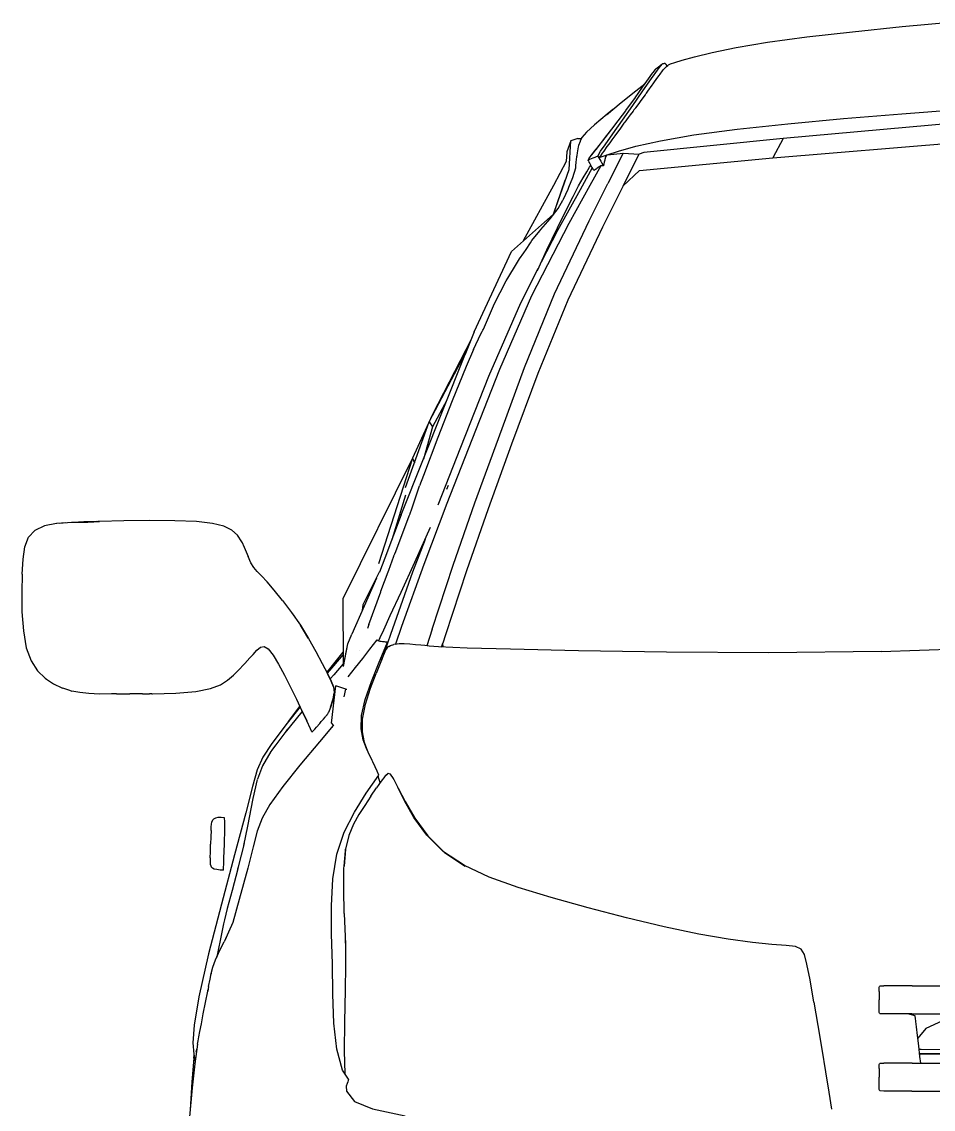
# Model space of a CAD drawing. Header units: millimetres. Extents: x -974 to 1019, y -38 to 1439.
# Drawn here: x -974 to -299, y 618 to 1423 of the extents above; entities that cross this region are included whole.
import ezdxf

# ---------------------------------------------------------------- set-up
doc = ezdxf.new("R2010")
doc.units = ezdxf.units.MM
doc.header["$MEASUREMENT"] = 0
for name, color, linetype, true_color in [('CITROEN C4  01', 7, 'Continuous', 0x9a0018), ('CITROEN C4  02', 7, 'Continuous', 0xadadad), ('CITROEN C4  05', 7, 'Continuous', 0x0f0f12), ('CITROEN C4  06', 7, 'Continuous', 0x610000), ('CITROEN C4  08', 7, 'Continuous', 0xe1e1e1)]:
    doc.layers.add(name, color=color, linetype=linetype, true_color=true_color)

msp = doc.modelspace()

# ---------------------------------------------------------------- linework, layer by layer
at = {"layer": 'CITROEN C4  01', "linetype": 'Continuous'}
for p, q in [((-359.1, 1415.75), (-322.29, 1419.54)), ((-322.29, 1419.54), (-283.97, 1423.11)), ((-422.12, 1407.89), (-392.88, 1411.83)), ((-392.88, 1411.83), (-359.1, 1415.75)), ((-463.11, 1400.39), (-445.31, 1404.01)), ((-445.31, 1404.01), (-422.12, 1407.89)), ((-493.83, 1392.01), (-490.76, 1393.06)), ((-490.76, 1393.06), (-485.17, 1394.72)), ((-485.17, 1394.72), (-476.17, 1397.23)), ((-476.17, 1397.23), (-463.11, 1400.39)), ((-507.55, 1385.01), (-510.52, 1380.79)), ((-509.15, 1379.42), (-504.78, 1385.66)), ((-507.55, 1385.01), (-507.08, 1385.59)), ((-507.55, 1385.01), (-507.55, 1385.01)), ((-505.2, 1387.81), (-507.08, 1385.59)), ((-505.2, 1387.81), (-504.49, 1388.38)), ((-504.78, 1385.66), (-501.62, 1389.9)), ((-504.49, 1388.38), (-503.64, 1389.06)), ((-504.15, 1385.59), (-504.15, 1385.59)), ((-503.64, 1389.06), (-502.71, 1389.8)), ((-502.71, 1389.8), (-501.79, 1390.54)), ((-501.79, 1390.54), (-500.93, 1391.22)), ((-501.62, 1389.9), (-499.59, 1392.09)), ((-500.93, 1391.22), (-500.23, 1391.78)), ((-500.23, 1391.78), (-499.59, 1392.09)), ((-499.59, 1392.09), (-498.61, 1392.2)), ((-499.59, 1392.09), (-499.59, 1392.09)), ((-498.61, 1392.2), (-498.61, 1392.2)), ((-497.94, 1392.13), (-498.61, 1392.2)), ((-497.17, 1391.56), (-497.94, 1392.13)), ((-497.94, 1392.13), (-497.94, 1392.13)), ((-496.33, 1390.49), (-497.17, 1391.56)), ((-497.01, 1389.94), (-496.83, 1390.09)), ((-496.83, 1390.09), (-495.98, 1390.77)), ((-495.98, 1390.77), (-495.27, 1391.33)), ((-495.27, 1391.33), (-493.83, 1392.01)), ((-519.53, 1371.97), (-512.99, 1377.19)), ((-514.82, 1371.21), (-509.15, 1379.42)), ((-510.52, 1380.79), (-514.75, 1374.63)), ((-530.37, 1363.23), (-519.53, 1371.97)), ((-521.87, 1361.08), (-514.82, 1371.21)), ((-514.75, 1374.63), (-520.24, 1366.85)), ((-512.52, 1369.09), (-512.48, 1369.14)), ((-541.25, 1354.27), (-530.37, 1363.23)), ((-529.38, 1350.32), (-521.87, 1361.08)), ((-520.01, 1367.15), (-527.27, 1357.29)), ((-540.76, 1354.75), (-550.1, 1346.9)), ((-541.25, 1354.28), (-541.25, 1354.27)), ((-536.49, 1358.19), (-540.76, 1354.75)), ((-527.28, 1357.28), (-535.37, 1346.53)), ((-527.27, 1357.29), (-527.27, 1357.29)), ((-365.75, 1351.41), (-322.59, 1354.98)), ((-322.59, 1354.98), (-279.44, 1358.23)), ((-550.1, 1346.9), (-556.06, 1341.34)), ((-535.95, 1345.76), (-542.89, 1336.67)), ((-535.12, 1346.85), (-542.57, 1337.08)), ((-536.46, 1340.23), (-529.38, 1350.32)), ((-444.64, 1343.54), (-407.05, 1347.58)), ((-407.05, 1347.58), (-365.75, 1351.41)), ((-559.48, 1337.48), (-559.98, 1336.69)), ((-556.06, 1341.34), (-559.48, 1337.48)), ((-542.89, 1336.67), (-548.92, 1328.85)), ((-542.57, 1337.08), (-548.61, 1329.21)), ((-542.46, 1337.23), (-542.57, 1337.08)), ((-542.18, 1332.09), (-536.46, 1340.23)), ((-501.32, 1335.06), (-476.68, 1339.35)), ((-476.68, 1339.35), (-444.64, 1343.54)), ((-552.56, 1324.15), (-548.92, 1328.85)), ((-548.61, 1329.21), (-552.26, 1324.48)), ((-545.64, 1327.2), (-542.18, 1332.09)), ((-532.4, 1327.37), (-519.55, 1330.96)), ((-519.55, 1330.96), (-501.32, 1335.06)), ((-554.74, 1320.48), (-554.33, 1321.66)), ((-554.44, 1320.78), (-554.74, 1320.48)), ((-554.74, 1320.48), (-554.68, 1320.03)), ((-553.74, 1321.09), (-554.44, 1320.78)), ((-554.33, 1321.66), (-552.56, 1324.15)), ((-552.62, 1321.54), (-553.74, 1321.09)), ((-551.29, 1322.07), (-552.62, 1321.54)), ((-549.96, 1322.59), (-551.29, 1322.07)), ((-548.84, 1323.05), (-549.96, 1322.59)), ((-548.14, 1323.35), (-548.84, 1323.05)), ((-547.7, 1323.41), (-548.14, 1323.35)), ((-547.7, 1323.41), (-547.31, 1324.63)), ((-547.34, 1323.15), (-547.7, 1323.41)), ((-547.34, 1323.15), (-546.97, 1322.43)), ((-547.31, 1324.63), (-545.64, 1327.2)), ((-546.97, 1322.43), (-546.31, 1321.25)), ((-546.24, 1323.27), (-546.75, 1322.58)), ((-546.75, 1322.58), (-545.97, 1322.85)), ((-546.31, 1321.25), (-545.5, 1319.84)), ((-545.97, 1322.85), (-540.87, 1324.56)), ((-542.43, 1321.23), (-542.58, 1320.56)), ((-540.87, 1324.56), (-532.4, 1327.37)), ((-555.89, 1312.11), (-553.83, 1315.38)), ((-554.68, 1320.03), (-554.3, 1319.27)), ((-554.3, 1319.27), (-553.64, 1318.07)), ((-553.83, 1315.38), (-552.9, 1316.75)), ((-553.64, 1318.07), (-552.84, 1316.65)), ((-552.84, 1316.65), (-552.02, 1315.24)), ((-552.02, 1315.24), (-551.33, 1314.09)), ((-551.33, 1314.09), (-550.89, 1313.42)), ((-550.89, 1313.42), (-550.52, 1313.12)), ((-546.62, 1315.63), (-547.35, 1315.14)), ((-545.5, 1319.84), (-544.69, 1318.43)), ((-544.69, 1318.43), (-544, 1317.25)), ((-544, 1317.25), (-543.56, 1316.54)), ((-543.55, 1316.52), (-543.56, 1316.54)), ((-543.56, 1316.54), (-543.54, 1316.54)), ((-561.88, 1301.63), (-558.55, 1307.6)), ((-558.55, 1307.6), (-555.89, 1312.11)), ((-566.04, 1293.75), (-561.88, 1301.63)), ((-573.76, 1289.38), (-573.76, 1289.38)), ((-571.22, 1283.51), (-566.04, 1293.75)), ((-578.84, 1282.23), (-578.84, 1282.23)), ((-577.6, 1270.47), (-571.22, 1283.51)), ((-585.34, 1254.18), (-577.6, 1270.47)), ((-592.37, 1238.91), (-585.34, 1254.18)), ((-592.37, 1238.91), (-592.03, 1240.22)), ((-639.78, 1180.52), (-645.14, 1167.94)), ((-645.14, 1167.94), (-655.49, 1142.5)), ((-655.49, 1142.5), (-666.09, 1115.46)), ((-666.09, 1115.46), (-676.85, 1087.24)), ((-676.85, 1087.24), (-679.75, 1079.46)), ((-659.43, 1077.15), (-658.18, 1080.17)), ((-969.1, 1041.47), (-964.48, 1046.59)), ((-957.47, 1049.93), (-964.48, 1046.59)), ((-948.56, 1051.77), (-957.47, 1049.93)), ((-948.19, 1051.83), (-948.56, 1051.77)), ((-948.19, 1051.83), (-941.67, 1052.33)), ((-946.51, 1051.95), (-937.35, 1052.66)), ((-946.5, 1051.95), (-946.51, 1051.95)), ((-937.35, 1052.66), (-937.34, 1052.66)), ((-937.34, 1052.66), (-925.29, 1052.78)), ((-919.19, 1053.07), (-932.27, 1052.72)), ((-922.45, 1052.91), (-932.24, 1052.71)), ((-918.12, 1053.12), (-931.37, 1052.74)), ((-924.07, 1052.84), (-931.33, 1052.72)), ((-917.41, 1053.15), (-929.91, 1052.78)), ((-928.93, 1052.81), (-916.98, 1053.17)), ((-928.28, 1052.83), (-916.74, 1053.19)), ((-916.6, 1053.19), (-928.25, 1052.83)), ((-925.29, 1052.78), (-925.29, 1052.78)), ((-924.07, 1052.84), (-924.08, 1052.84)), ((-922.45, 1052.91), (-922.48, 1052.91)), ((-919.27, 1053.07), (-919.19, 1053.07)), ((-918.2, 1053.12), (-918.12, 1053.12)), ((-917.41, 1053.15), (-917.52, 1053.15)), ((-916.98, 1053.17), (-917.15, 1053.17)), ((-917.05, 1053.18), (-916.74, 1053.19)), ((-898.57, 1053.61), (-916.6, 1053.19)), ((-879.43, 1053.82), (-898.57, 1053.61)), ((-860.94, 1053.68), (-879.43, 1053.82)), ((-844.9, 1053.04), (-860.94, 1053.68)), ((-833.09, 1051.76), (-844.9, 1053.04)), ((-824.65, 1049.72), (-833.09, 1051.76)), ((-818.75, 1046.83), (-824.65, 1049.72)), ((-814.54, 1042.99), (-818.75, 1046.83)), ((-683.15, 1023.11), (-671.56, 1049.08)), ((-971.84, 1034.42), (-969.1, 1041.47)), ((-811.18, 1038.09), (-814.54, 1042.99)), ((-973.25, 1025.35), (-971.84, 1034.42)), ((-811.32, 1038.12), (-811.32, 1038.12)), ((-811.22, 1038.14), (-809.43, 1034.19)), ((-811.22, 1038.14), (-811.22, 1038.14)), ((-810.85, 1037.33), (-811.18, 1038.09)), ((-809.43, 1034.19), (-806.64, 1027.26)), ((-973.86, 1014.15), (-973.25, 1025.35)), ((-804.51, 1022.63), (-806.64, 1027.26)), ((-806.64, 1027.25), (-806.64, 1027.26)), ((-802.34, 1019.18), (-804.51, 1022.63)), ((-693.36, 1000.77), (-683.15, 1023.11)), ((-799.83, 1016.15), (-802.34, 1019.18)), ((-796.68, 1012.82), (-799.83, 1016.15)), ((-973.86, 1014.15), (-974.22, 1000.73)), ((-792.58, 1008.42), (-796.68, 1012.82)), ((-787.23, 1002.22), (-792.58, 1008.42)), ((-974.22, 1000.73), (-974.04, 986.34)), ((-781.05, 994.58), (-787.23, 1002.22)), ((-701.33, 983.55), (-693.36, 1000.77)), ((-781.05, 994.58), (-774.48, 985.84)), ((-974.04, 986.34), (-973.01, 972.24)), ((-774.48, 985.84), (-772.51, 982.98)), ((-774.48, 985.84), (-767.95, 976.36)), ((-774.48, 985.84), (-767.95, 976.36)), ((-774.48, 985.84), (-772.51, 982.98)), ((-706.2, 972.97), (-701.33, 983.55)), ((-767.95, 976.36), (-761.89, 966.5)), ((-761.89, 966.5), (-767.95, 976.36)), ((-717.2, 976.87), (-718.23, 973.99)), ((-717.2, 976.87), (-717.2, 976.87)), ((-973.01, 972.24), (-970.84, 959.68)), ((-761.89, 966.5), (-763.66, 969.38)), ((-761.89, 966.5), (-763.66, 969.38)), ((-761.89, 966.5), (-756.43, 956.84)), ((-709.75, 965.09), (-708.75, 967.37)), ((-708.75, 967.37), (-706.2, 972.97)), ((-970.84, 959.68), (-967.23, 949.92)), ((-800.08, 957.97), (-797.47, 960.09)), ((-797.47, 960.09), (-794.8, 960.59)), ((-797.47, 960.09), (-797.47, 960.09)), ((-794.8, 960.59), (-791.78, 958.85)), ((-794.8, 960.59), (-794.8, 960.59)), ((-791.78, 958.85), (-788.13, 954.29)), ((-721.78, 951.83), (-716.43, 958.65)), ((-716.43, 958.65), (-711.08, 965.46)), ((-711.08, 965.46), (-710.98, 965.37)), ((-710.98, 965.37), (-710.98, 965.37)), ((-710.69, 965.16), (-710.98, 965.37)), ((-710.24, 964.89), (-710.69, 965.16)), ((-709.64, 964.63), (-710.24, 964.89)), ((-709.87, 964.73), (-709.75, 965.09)), ((-708.91, 964.44), (-709.64, 964.63)), ((-709.64, 948.96), (-703.33, 963.81)), ((-708.09, 964.3), (-708.91, 964.44)), ((-707.23, 964.19), (-708.09, 964.3)), ((-706.37, 964.11), (-707.23, 964.19)), ((-705.57, 964.03), (-706.37, 964.11)), ((-705.74, 955.74), (-704.4, 958.67)), ((-704.8, 963.95), (-705.57, 964.03)), ((-704.06, 963.88), (-704.8, 963.95)), ((-703.44, 960.05), (-704.4, 958.67)), ((-703.33, 963.81), (-704.06, 963.88)), ((-702.52, 960.66), (-703.44, 960.05)), ((-702.52, 960.66), (-701.29, 961.3)), ((-701.29, 961.3), (-698.7, 962.14)), ((-696.66, 962.33), (-698.7, 962.14)), ((-694.81, 962.62), (-697.63, 962.17)), ((-697.63, 962.17), (-697.63, 962.17)), ((-691.03, 962.63), (-694.81, 962.62)), ((-686.8, 962.36), (-691.03, 962.63)), ((-682.61, 961.97), (-686.8, 962.36)), ((-678.82, 961.57), (-682.61, 961.97)), ((-675.79, 961.27), (-678.82, 961.57)), ((-672.59, 960.83), (-675.79, 961.27)), ((-665.66, 960.33), (-672.59, 960.83)), ((-644.48, 959.5), (-665.66, 960.33)), ((-665.66, 960.33), (-665.66, 960.33)), ((-612.29, 958.71), (-644.48, 959.5)), ((-561.9, 957.45), (-612.29, 958.71)), ((-337.84, 956.92), (-250.95, 959.85)), ((-809.77, 947.39), (-806.37, 951.07)), ((-806.24, 951.2), (-802.91, 954.8)), ((-806.24, 951.2), (-806.24, 951.2)), ((-806.24, 951.2), (-806.24, 951.2)), ((-802.91, 954.8), (-800.08, 957.97)), ((-800.08, 957.97), (-800.08, 957.97)), ((-788.13, 954.29), (-784.03, 947.58)), ((-756.43, 956.84), (-751.73, 947.99)), ((-736.17, 954.8), (-746.36, 942.87)), ((-727.13, 945.02), (-721.78, 951.83)), ((-723.95, 957.97), (-723.95, 957.97)), ((-707.88, 950.41), (-711.85, 940.59)), ((-707.88, 950.41), (-705.74, 955.74)), ((-496.95, 956.32), (-561.9, 957.45)), ((-421.05, 955.95), (-496.95, 956.32)), ((-337.84, 956.92), (-421.05, 955.95)), ((-967.23, 949.92), (-962.48, 942.52)), ((-962.48, 942.52), (-956.86, 937.06)), ((-817.55, 939.39), (-813.4, 943.33)), ((-813.95, 943.33), (-813.94, 943.33)), ((-813.66, 943.33), (-813.66, 943.33)), ((-813.49, 943.33), (-813.5, 943.33)), ((-813.4, 943.33), (-809.77, 947.39)), ((-810.08, 947.33), (-810.08, 947.32)), ((-809.77, 947.39), (-809.77, 947.39)), ((-809.77, 947.39), (-809.77, 947.39)), ((-784.03, 947.58), (-779.65, 939.44)), ((-751.73, 947.99), (-751.46, 947.46)), ((-751.73, 947.99), (-747.9, 940.53)), ((-746.36, 942.87), (-748.05, 940.82)), ((-736.24, 947.77), (-743.18, 939.69)), ((-736.24, 947.77), (-735.61, 948.45)), ((-732.48, 938.2), (-727.13, 945.02)), ((-728.09, 946.39), (-728.09, 946.39)), ((-715.35, 934.61), (-709.64, 948.96)), ((-956.86, 937.06), (-955.89, 936.44)), ((-956.55, 936.88), (-950.68, 932.92)), ((-956.55, 936.88), (-956.55, 936.88)), ((-827.07, 932.29), (-821.76, 935.65)), ((-821.76, 935.65), (-817.55, 939.39)), ((-779.65, 939.44), (-775.19, 930.54)), ((-745.1, 935.08), (-747.9, 940.53)), ((-747.9, 940.53), (-745.1, 935.08)), ((-745.87, 936.58), (-743.18, 939.69)), ((-745.3, 935.46), (-745.1, 935.08)), ((-743.4, 930.73), (-745.1, 935.08)), ((-745.1, 935.08), (-743.4, 930.73)), ((-719.86, 921.28), (-715.35, 934.61)), ((-715.99, 929.7), (-711.85, 940.59)), ((-950.68, 932.92), (-944.55, 930.05)), ((-944.55, 930.05), (-943.92, 929.78)), ((-937.97, 927.9), (-943.92, 929.78)), ((-937.97, 927.9), (-937.14, 927.6)), ((-931.28, 926.5), (-937.14, 927.6)), ((-924.43, 925.84), (-931.28, 926.5)), ((-916.7, 925.44), (-924.43, 925.84)), ((-877.39, 925.47), (-860.15, 926.03)), ((-860.15, 926.03), (-845.21, 927.31)), ((-845.21, 927.31), (-834.54, 929.45)), ((-834.54, 929.45), (-827.07, 932.29)), ((-775.19, 930.54), (-770.82, 921.58)), ((-742.88, 926.54), (-743.59, 921.8)), ((-743.4, 930.73), (-742.87, 926.6)), ((-742.87, 926.6), (-742.87, 926.6)), ((-719.66, 918.02), (-715.99, 929.7)), ((-907.79, 925.46), (-916.7, 925.44)), ((-904.15, 925.46), (-907.79, 925.46)), ((-904.15, 925.46), (-899.42, 925.47)), ((-899.42, 925.47), (-894.21, 925.47)), ((-889.12, 925.47), (-894.21, 925.47)), ((-884.75, 925.47), (-889.12, 925.47)), ((-884.75, 925.47), (-881.69, 925.47)), ((-881.69, 925.47), (-879.68, 925.47)), ((-878.47, 925.47), (-879.68, 925.47)), ((-877.79, 925.47), (-878.47, 925.47)), ((-877.79, 925.47), (-877.39, 925.47)), ((-770.82, 921.58), (-766.76, 913.09)), ((-743.59, 921.8), (-745.61, 915.5)), ((-722.55, 909.46), (-719.86, 921.28)), ((-721.95, 906.82), (-719.66, 918.02)), ((-766.78, 912.19), (-779.34, 896.81)), ((-768.17, 916.03), (-777.78, 903.81)), ((-766.49, 912.52), (-766.78, 912.19)), ((-763.22, 905.58), (-766.76, 913.27)), ((-763.22, 905.58), (-766.76, 913.24)), ((-766.76, 913.17), (-763.22, 905.58)), ((-763.22, 905.58), (-766.76, 913.14)), ((-763.22, 905.58), (-766.76, 913.11)), ((-766.76, 913.09), (-763.22, 905.58)), ((-766.47, 912.48), (-766.75, 912.15)), ((-766.62, 912.3), (-766.75, 912.15)), ((-766.69, 912.09), (-766.43, 912.4)), ((-766.69, 912.09), (-766.59, 912.21)), ((-745.63, 915.44), (-747.08, 911.84)), ((-745.63, 915.44), (-745.81, 914.97)), ((-745.63, 915.44), (-745.63, 915.44)), ((-777.78, 903.81), (-788.97, 888.75)), ((-762.45, 903.93), (-763.22, 905.58)), ((-760.42, 899.59), (-763.22, 905.58)), ((-743.59, 902.17), (-753.85, 890.13)), ((-722.83, 899.67), (-722.55, 909.46)), ((-721.93, 897.38), (-721.95, 906.82)), ((-779.34, 896.81), (-789.75, 882.87)), ((-778.3, 898.08), (-778.17, 898.26)), ((-776.47, 900.32), (-778.23, 898.22)), ((-778.17, 898.26), (-777.26, 899.36)), ((-777.73, 898.79), (-778.17, 898.26)), ((-759.38, 897.38), (-760.42, 899.59)), ((-743.97, 900.52), (-743.97, 900.52)), ((-743.97, 900.52), (-743.97, 900.52)), ((-721.42, 891.63), (-722.83, 899.67)), ((-720.34, 889.47), (-721.93, 897.38)), ((-788.97, 888.75), (-795.69, 878.62)), ((-789.17, 883.7), (-786.19, 887.65)), ((-753.85, 890.13), (-768.32, 872.8)), ((-719.05, 885.07), (-721.42, 891.63)), ((-717.9, 882.9), (-720.34, 889.47)), ((-795.69, 878.62), (-799.87, 869.38)), ((-789.75, 882.87), (-796, 872.35)), ((-789.31, 883.47), (-789.17, 883.7)), ((-716.45, 879.72), (-719.05, 885.07)), ((-715.32, 877.46), (-717.9, 882.9)), ((-714.35, 875.32), (-716.45, 879.72)), ((-796, 872.35), (-799.66, 862.35)), ((-768.32, 872.8), (-780.87, 857.05)), ((-714.75, 876.17), (-715.32, 877.46)), ((-712.62, 871.63), (-714.35, 875.32)), ((-711.15, 868.4), (-712.62, 871.63)), ((-799.87, 869.38), (-803.47, 856.98)), ((-802.79, 848.2), (-799.72, 862.13)), ((-799.72, 862.13), (-799.68, 862.24)), ((-799.68, 865.82), (-799.68, 865.82)), ((-719.18, 851.99), (-709.79, 865.41)), ((-709.79, 865.41), (-711.15, 868.4)), ((-709.54, 862.28), (-710.3, 864.7)), ((-708.82, 859.82), (-709.54, 862.28)), ((-803.47, 856.98), (-808.41, 837.38)), ((-780.87, 857.05), (-790.52, 843.69)), ((-806.72, 827.57), (-802.79, 848.2)), ((-727.92, 838.08), (-719.18, 851.99)), ((-808.41, 837.38), (-816.65, 806.52)), ((-806.01, 838.04), (-806.01, 838.03)), ((-790.52, 843.69), (-796.31, 833.51)), ((-735.38, 823.2), (-727.92, 838.08)), ((-833.75, 828.96), (-833.48, 830.89)), ((-833.48, 830.89), (-832.58, 832.44)), ((-832.21, 832.83), (-832.58, 832.44)), ((-832.58, 832.44), (-832.58, 832.44)), ((-830.82, 833.64), (-832.21, 832.83)), ((-828.93, 833.99), (-830.82, 833.64)), ((-830.82, 833.64), (-830.82, 833.64)), ((-828.93, 833.99), (-828.93, 833.99)), ((-826.59, 833.98), (-828.93, 833.99)), ((-824.02, 833.79), (-826.59, 833.98)), ((-823.99, 833.07), (-824.02, 833.79)), ((-824.02, 833.79), (-824.02, 833.79)), ((-823.95, 831.55), (-823.99, 833.07)), ((-823.91, 829.58), (-823.95, 831.55)), ((-823.87, 827.49), (-823.91, 829.58)), ((-796.31, 833.51), (-799.86, 823.95)), ((-834.05, 824.32), (-834.19, 819.68)), ((-834.05, 824.32), (-833.96, 827.29)), ((-833.96, 827.29), (-833.75, 828.96)), ((-823.99, 818.57), (-823.9, 821.35)), ((-823.9, 821.35), (-823.85, 823.09)), ((-823.84, 825.63), (-823.87, 827.49)), ((-823.85, 823.09), (-823.83, 824.34)), ((-823.83, 824.34), (-823.84, 825.63)), ((-809.76, 813.29), (-806.72, 827.57)), ((-799.86, 823.95), (-802.79, 812.44)), ((-740.9, 806.86), (-735.38, 823.2)), ((-731.72, 821.42), (-731.82, 821.41)), ((-731.82, 821.41), (-731.72, 821.41)), ((-834.51, 808.72), (-834.35, 814.2)), ((-834.19, 819.68), (-834.35, 814.2)), ((-824.31, 809.11), (-824.14, 814.23)), ((-824.14, 814.23), (-823.99, 818.57)), ((-813.81, 797.62), (-809.39, 814.71)), ((-809.39, 814.71), (-809.39, 814.71)), ((-834.65, 804.08), (-834.51, 808.72)), ((-816.65, 806.52), (-826.39, 769.9)), ((-824.49, 803.99), (-824.31, 809.11)), ((-802.79, 812.44), (-806.72, 796.44)), ((-743.85, 788.59), (-740.9, 806.86)), ((-834.65, 804.08), (-834.74, 801.11)), ((-834.74, 801.11), (-834.64, 799.42)), ((-834.64, 799.42), (-834.31, 798.15)), ((-834.64, 799.42), (-834.64, 799.42)), ((-834.31, 798.15), (-833.91, 797.51)), ((-833.05, 796.54), (-833.91, 797.51)), ((-833.91, 797.51), (-833.91, 797.51)), ((-824.73, 796.89), (-824.64, 799.66)), ((-824.64, 799.66), (-824.49, 803.99)), ((-814.23, 796.01), (-813.81, 797.62)), ((-831.64, 795.86), (-833.05, 796.54)), ((-829.73, 795.42), (-831.64, 795.86)), ((-827.39, 795.16), (-829.73, 795.42)), ((-824.82, 794.99), (-827.39, 795.16)), ((-824.82, 794.99), (-824.79, 795.42)), ((-824.82, 794.99), (-824.82, 794.99)), ((-824.79, 795.42), (-824.73, 796.89)), ((-814.23, 796.01), (-818.5, 779.97)), ((-806.72, 796.44), (-813.27, 773.37)), ((-744.92, 768.74), (-743.85, 788.59)), ((-818.5, 779.97), (-822.06, 766.56)), ((-813.27, 773.37), (-818, 756.4)), ((-826.39, 769.9), (-835.83, 733.01)), ((-822.06, 766.56), (-824.21, 758.25)), ((-744.82, 747.67), (-744.92, 768.74)), ((-824.21, 758.25), (-824.92, 755.28)), ((-824.21, 758.26), (-824.21, 758.25)), ((-824.21, 758.25), (-824.21, 758.26)), ((-817.71, 757.09), (-817.76, 756.94)), ((-816.64, 759.51), (-816.64, 759.51)), ((-824.92, 755.28), (-826.62, 746.8)), ((-818, 756.4), (-824.36, 741.97)), ((-826.62, 746.8), (-829.3, 733.44)), ((-827.45, 735.8), (-824.36, 741.97)), ((-822.89, 745.31), (-824.34, 742.01)), ((-822.27, 746.16), (-822.27, 746.16)), ((-744.24, 725.75), (-744.82, 747.67)), ((-835.83, 733.01), (-843.18, 701.34)), ((-830.74, 728.59), (-827.45, 735.8)), ((-829.3, 733.44), (-829.83, 730.6)), ((-832.73, 723.26), (-830.74, 728.59)), ((-743.9, 703.33), (-744.24, 725.75)), ((-834.83, 714.28), (-833.97, 718.5)), ((-833.97, 718.5), (-834.06, 718.06)), ((-833.97, 718.5), (-832.73, 723.26)), ((-833.97, 718.5), (-833.97, 718.5)), ((-835.86, 708.87), (-834.83, 714.28)), ((-835.86, 708.87), (-835.86, 708.87)), ((-843.18, 701.34), (-846.65, 680.38)), ((-838.14, 697.11), (-836.49, 705.57)), ((-836.49, 705.57), (-836.49, 705.57)), ((-743.03, 681.82), (-743.9, 703.33)), ((-839.79, 688.64), (-838.14, 697.11)), ((-841.24, 681.18), (-839.79, 688.64)), ((-312.81, 687.18), (-318.24, 688.63)), ((-312.74, 686.62), (-312.81, 687.18)), ((-312.6, 685.47), (-312.74, 686.62)), ((-312.32, 683.14), (-312.6, 685.47)), ((-846.65, 680.38), (-847.43, 667.16)), ((-842.31, 675.71), (-841.24, 681.18)), ((-740.88, 662.59), (-743.03, 681.82)), ((-311.82, 679.04), (-312.32, 683.14)), ((-311.04, 672.59), (-311.82, 679.04)), ((-304.87, 677.84), (-310.81, 670.61)), ((-292.56, 683.59), (-304.87, 677.84)), ((-844.14, 666.31), (-843.66, 668.78)), ((-843.66, 668.78), (-843.08, 671.75)), ((-843.08, 671.75), (-842.31, 675.71)), ((-310.12, 664.92), (-311.04, 672.59)), ((-847.43, 667.16), (-846.74, 658.73)), ((-844.71, 662.56), (-846.11, 651.65)), ((-844.99, 660.43), (-844.71, 662.56)), ((-844.14, 666.31), (-844.71, 662.56)), ((-736.69, 647.04), (-740.88, 662.59)), ((-309.18, 657.18), (-310.12, 664.92)), ((-846.93, 655.76), (-848.2, 638.33)), ((-846.93, 655.76), (-846.68, 658.3)), ((-846.74, 658.73), (-845.93, 653.1)), ((-309.4, 658.98), (-231.41, 659.03)), ((-281.11, 659.01), (-309.4, 659)), ((-308.59, 652.24), (-309.18, 657.18)), ((-846.11, 651.65), (-848.03, 633.96)), ((-732.18, 640.27), (-736.69, 647.04)), ((-848.2, 638.33), (-849.47, 617.62)), ((-848.03, 633.96), (-850.15, 609.84))]:
    msp.add_line(p, q, dxfattribs=at)
at = {"layer": 'CITROEN C4  01', "linetype": 'Continuous', "flags": 128}
for points in [[(-512.48, 1369.14), (-512.11, 1369.66), (-511.76, 1370.14), (-510.64, 1371.68), (-507.46, 1376.07), (-506.66, 1377.18), (-506.63, 1377.22), (-505.66, 1378.57), (-503.21, 1381.98), (-502.2, 1383.4), (-502.18, 1383.44), (-501.45, 1384.42), (-499.75, 1386.71), (-499.02, 1387.69), (-499.01, 1387.71), (-498.6, 1388.17), (-497.4, 1389.51), (-497.01, 1389.94), (-497.01, 1389.94), (-497.01, 1389.94)], [(-512.52, 1369.09), (-516.5, 1363.79), (-516.64, 1363.59), (-519.89, 1359.28), (-519.92, 1359.24), (-520.58, 1358.37), (-520.97, 1357.86), (-521.61, 1357.03), (-523.72, 1354.25), (-525.28, 1352.22), (-527.79, 1348.74), (-528.34, 1348.06), (-531.47, 1343.71), (-533.24, 1341.27), (-535.05, 1338.69), (-537.42, 1335.6), (-538.91, 1333.52), (-540.68, 1331.04), (-540.96, 1330.66)], [(-563.87, 1316.17), (-563.63, 1319.32), (-563.43, 1321.01), (-563.17, 1323.24), (-563.07, 1324.01), (-562.8, 1326.13), (-562.05, 1330.44), (-561.87, 1331.44), (-561.82, 1331.64), (-561.78, 1331.78), (-560.64, 1334.65), (-560.48, 1335.06), (-559.83, 1336.69), (-559.83, 1336.69)], [(-540.96, 1330.66), (-543.33, 1327.34), (-544.47, 1325.75), (-545.76, 1323.94), (-546.24, 1323.27)], [(-542.58, 1320.56), (-542.88, 1319.23), (-543.21, 1317.76), (-543.23, 1317.69), (-543.25, 1317.61)], [(-541.43, 1324.37), (-541.55, 1324.04), (-541.75, 1323.5), (-542.22, 1322.24), (-542.27, 1321.99), (-542.43, 1321.23)], [(-589.93, 1269.25), (-583.07, 1277.28), (-577.18, 1284.94), (-573.51, 1290.94), (-573.36, 1291.18), (-573.15, 1291.67), (-569.6, 1299.16), (-569.09, 1300.56), (-566.32, 1307.83), (-564.06, 1314.88), (-563.95, 1315.21), (-563.94, 1315.45), (-563.91, 1315.92), (-563.87, 1316.17)], [(-547.35, 1315.14), (-547.7, 1314.91), (-548.53, 1314.36), (-548.99, 1314.05), (-549.23, 1313.89), (-549.52, 1313.7), (-550.09, 1313.32), (-550.14, 1313.28), (-550.28, 1313.19), (-550.43, 1313.1), (-550.47, 1313.1), (-550.52, 1313.12), (-550.52, 1313.12)], [(-545.09, 1316.45), (-545.43, 1316.44), (-546.09, 1315.99), (-546.18, 1315.93), (-546.62, 1315.63)], [(-543.25, 1317.61), (-543.43, 1316.9), (-543.54, 1316.54), (-543.55, 1316.52), (-543.55, 1316.52), (-543.75, 1316.49), (-544.12, 1316.47), (-544.23, 1316.47), (-544.33, 1316.47), (-544.61, 1316.46), (-545.01, 1316.45), (-545.09, 1316.45)], [(-639.78, 1180.52), (-634.29, 1191.96), (-633.3, 1193.81), (-632.71, 1194.89), (-632.46, 1195.48), (-625.02, 1212.8), (-624.36, 1214.12), (-615.54, 1231.38), (-614.38, 1233.35), (-607.91, 1243.91), (-605.61, 1247.67), (-602.49, 1252.11), (-600.69, 1254.51), (-597.62, 1259.45), (-596.47, 1261.11), (-590.67, 1268.3), (-589.93, 1269.25), (-589.93, 1269.25)], [(-686.7, 1058.9), (-686.6, 1059.12), (-685.39, 1062.47), (-679.75, 1079.46)], [(-717.2, 976.87), (-717.19, 976.89), (-708.41, 1001.21), (-708.27, 1001.56), (-702.95, 1015.98), (-702.51, 1017.17), (-698.69, 1027.54), (-698.61, 1027.75), (-698.09, 1029.16), (-697.36, 1030.94), (-687.31, 1057.3), (-686.7, 1058.9)], [(-932.71, 1052.71), (-920.73, 1053), (-920.78, 1052.99)], [(-745.54, 915.7), (-743.59, 921.8), (-742.93, 926.19)], [(-759.41, 897.44), (-759.38, 897.38), (-759.14, 897.52), (-758.99, 897.61), (-758.16, 898.47), (-757.98, 898.64), (-757.26, 899.47), (-757.2, 899.53), (-755.92, 900.96), (-753.53, 903.71), (-752.44, 904.98), (-750.92, 906.77), (-749.57, 908.38), (-749.23, 908.8), (-748.83, 909.3), (-748.15, 910.16), (-748.11, 910.21), (-747.7, 910.81), (-747.45, 911.15), (-747.29, 911.44), (-747.08, 911.84), (-747.08, 911.84)], [(-746.94, 912.18), (-746.94, 912.18), (-746.93, 912.22)], [(-746.51, 913.25), (-746.49, 913.3), (-746.49, 913.3)], [(-759.9, 898.48), (-759.87, 898.42), (-759.83, 898.34)], [(-835.86, 708.86), (-836.49, 705.57), (-836.32, 706.44)], [(-309.82, 662.43), (-308.19, 662.42), (-282.26, 662.31), (-281.88, 662.3), (-269.81, 662.25), (-238.77, 662.11), (-233.28, 662.08), (-231.53, 662.08), (-195.34, 662.04), (-195.25, 662.04), (-190.5, 662.04), (-151.71, 661.99), (-149.5, 661.99), (-111.36, 661.95), (-108.52, 661.95), (-108.46, 661.95), (-108.2, 661.95), (-82.54, 661.95), (-66.33, 661.96), (-64.67, 661.96), (-51.52, 661.96)], [(-150.98, 659.26), (-178.62, 659.23), (-194.37, 659.22), (-216.48, 659.2), (-224.68, 659.19), (-231.51, 659.18), (-237.76, 659.17), (-277.12, 659.11), (-281.14, 659.11), (-298.42, 659.08), (-309.41, 659.07)], [(-732.18, 640.27), (-732.91, 638.39), (-733.28, 637.2), (-734.11, 635.09)]]:
    msp.add_lwpolyline(points, dxfattribs=at)
at = {"layer": 'CITROEN C4  02', "linetype": 'Continuous'}
for p, q in [((-339.33, 708.32), (-339.2, 708.9)), ((-339.2, 708.9), (-338.95, 709.16)), ((-338.95, 709.16), (-338.53, 709.31)), ((-338.53, 709.31), (-335.82, 709.39)), ((-328.69, 709.4), (-335.82, 709.39)), ((-315.04, 709.37), (-328.69, 709.4)), ((-315.04, 709.37), (-292.77, 709.33)), ((-339.39, 702.41), (-339.4, 699.05)), ((-339.38, 705.28), (-339.39, 702.41)), ((-339.38, 707.18), (-339.33, 708.32)), ((-339.38, 705.28), (-339.38, 707.18)), ((-339.41, 692.81), (-339.4, 695.68)), ((-339.41, 690.91), (-339.41, 692.81)), ((-339.4, 695.68), (-339.4, 699.05)), ((-339.37, 689.77), (-339.41, 690.91)), ((-339.25, 689.19), (-339.37, 689.77)), ((-338.99, 688.93), (-339.25, 689.19)), ((-338.57, 688.78), (-338.99, 688.93)), ((-335.86, 688.69), (-338.57, 688.78)), ((-328.73, 688.65), (-335.86, 688.69)), ((-315.08, 688.62), (-328.73, 688.65)), ((-315.08, 688.62), (-292.81, 688.58)), ((-338.95, 652.04), (-338.53, 652.19)), ((-338.53, 652.19), (-335.82, 652.26)), ((-328.69, 652.28), (-335.82, 652.26)), ((-315.04, 652.25), (-328.69, 652.28)), ((-315.04, 652.25), (-292.77, 652.2)), ((-339.39, 645.29), (-339.4, 641.92)), ((-339.38, 648.16), (-339.39, 645.29)), ((-339.38, 650.06), (-339.33, 651.2)), ((-339.38, 648.16), (-339.38, 650.06)), ((-339.33, 651.2), (-339.2, 651.78)), ((-339.2, 651.78), (-338.95, 652.04)), ((-339.41, 635.69), (-339.4, 638.56)), ((-339.4, 638.56), (-339.4, 641.92)), ((-339.41, 633.79), (-339.41, 635.69)), ((-339.37, 632.65), (-339.41, 633.79)), ((-339.25, 632.07), (-339.37, 632.65)), ((-338.99, 631.81), (-339.25, 632.07)), ((-338.57, 631.65), (-338.99, 631.81)), ((-335.86, 631.57), (-338.57, 631.65)), ((-328.73, 631.53), (-335.86, 631.57)), ((-315.08, 631.5), (-328.73, 631.53)), ((-315.08, 631.5), (-292.81, 631.46))]:
    msp.add_line(p, q, dxfattribs=at)
at = {"layer": 'CITROEN C4  05', "linetype": 'Continuous'}
for p, q in [((-270.71, 1349.12), (-410.48, 1336.67)), ((-562.41, 1336.69), (-567.76, 1335.05)), ((-562.41, 1336.69), (-559.83, 1336.69)), ((-410.48, 1336.67), (-513.52, 1326.3)), ((-410.48, 1336.67), (-418.19, 1322.33)), ((-567.76, 1335.05), (-570.64, 1326.81)), ((-568.89, 1313.72), (-567.76, 1335.05)), ((-567.76, 1335.05), (-567.76, 1335.05)), ((-418.19, 1322.33), (-274.78, 1334.32)), ((-570.64, 1326.81), (-571.13, 1319.56)), ((-570.64, 1326.81), (-570.64, 1326.81)), ((-540.94, 1324.54), (-542.22, 1322.24)), ((-540.59, 1324.66), (-528.9, 1325.76)), ((-528.9, 1325.76), (-540.26, 1303.31)), ((-528.9, 1325.76), (-517.04, 1324.98)), ((-528.86, 1301.64), (-517.04, 1324.98)), ((-513.52, 1326.3), (-517.04, 1324.98)), ((-516.72, 1312.95), (-418.19, 1322.33)), ((-571.13, 1319.56), (-580.6, 1301.89)), ((-580.6, 1280.78), (-568.89, 1313.72)), ((-551.8, 1314.87), (-560.82, 1298.58)), ((-545.43, 1316.44), (-553.51, 1301.88)), ((-516.72, 1312.95), (-528.86, 1301.64)), ((-572.07, 1305.64), (-580.86, 1280.46)), ((-580.6, 1301.89), (-602.89, 1260.86)), ((-560.82, 1298.58), (-577.46, 1268.57)), ((-553.51, 1301.88), (-569.11, 1273.76)), ((-554.16, 1275.84), (-540.26, 1303.31)), ((-528.86, 1301.64), (-544.32, 1271.1)), ((-611.66, 1253.06), (-580.55, 1280.74)), ((-580.6, 1280.78), (-580.65, 1280.65)), ((-580.55, 1280.74), (-580.6, 1280.78)), ((-569.11, 1273.76), (-596.7, 1220.13)), ((-579.73, 1221.7), (-554.16, 1275.84)), ((-577.46, 1268.57), (-589.54, 1245.06)), ((-544.32, 1271.1), (-569.9, 1217.04)), ((-583.97, 1257.07), (-582.86, 1258.06)), ((-639.23, 1193.55), (-611.66, 1253.06)), ((-592.03, 1240.22), (-605.05, 1214.88)), ((-596.7, 1220.13), (-620.38, 1165.76)), ((-601.9, 1167.14), (-579.73, 1221.7)), ((-569.9, 1217.04), (-592.08, 1162.6)), ((-605.05, 1214.88), (-628.72, 1160.39)), ((-639.23, 1193.55), (-646.14, 1176.21)), ((-641.31, 1188.34), (-670.45, 1131.88)), ((-693.27, 1058), (-646.14, 1176.21)), ((-672.56, 1126.95), (-644.5, 1180.33)), ((-628.72, 1160.39), (-649.34, 1108.05)), ((-620.38, 1165.76), (-641.01, 1113.56)), ((-621.35, 1114.71), (-601.9, 1167.14)), ((-592.08, 1162.6), (-611.54, 1110.29)), ((-659.41, 1142.93), (-669.98, 1123.26)), ((-670.45, 1131.88), (-684.91, 1099.93)), ((-670.45, 1131.88), (-672.56, 1126.95)), ((-690.16, 1078.33), (-672.56, 1126.95)), ((-669.98, 1123.26), (-676.82, 1099.25)), ((-672.56, 1126.95), (-669.98, 1123.26)), ((-641.01, 1113.56), (-659.45, 1066.39)), ((-638.74, 1066.98), (-621.35, 1114.71)), ((-649.34, 1108.05), (-666.07, 1065.14)), ((-611.54, 1110.29), (-628.93, 1062.65)), ((-684.91, 1099.93), (-736.43, 995.95)), ((-684.91, 1099.93), (-710.08, 1021.92)), ((-684.91, 1099.93), (-683.53, 1096.64)), ((-689.98, 1072.55), (-700.26, 1039.7)), ((-659.45, 1066.39), (-676.5, 1021.3)), ((-654.8, 1020.91), (-638.74, 1066.98)), ((-693.27, 1058), (-705.49, 1026.02)), ((-628.93, 1062.65), (-645.01, 1016.67)), ((-675.65, 1039.92), (-684.81, 1015.64)), ((-705.49, 1026.02), (-709.46, 1015.65)), ((-709.5, 1015.53), (-721.6, 991.59)), ((-684.81, 1015.64), (-701.24, 969.58)), ((-676.5, 1021.3), (-692.96, 975.32)), ((-670.29, 973.48), (-654.8, 1020.91)), ((-645.01, 1016.67), (-660.52, 969.33)), ((-711.64, 1011.29), (-729.76, 969.69)), ((-736.43, 995.95), (-736.43, 995.95)), ((-736.43, 995.95), (-736.12, 947.89)), ((-721.6, 991.59), (-722.09, 987.31)), ((-692.96, 975.32), (-697.5, 962.25)), ((-732.83, 962.55), (-729.76, 969.69)), ((-701.24, 969.58), (-707.94, 950.25)), ((-670.29, 973.48), (-674.23, 961.06)), ((-660.52, 969.33), (-662.54, 962.97)), ((-736.1, 945.94), (-732.83, 962.55)), ((-735.92, 946.42), (-732.83, 962.55)), ((-663.4, 960.24), (-662.54, 962.97)), ((-662.27, 960.2), (-662.54, 962.97)), ((-744.89, 903.78), (-741.62, 931.51)), ((-734.28, 929.07), (-741.62, 931.51)), ((-735.43, 923.46), (-734.28, 929.07)), ((-734.28, 929.07), (-733.48, 929.07)), ((-717.23, 929.07), (-716.19, 929.07)), ((-744.89, 903.78), (-744.89, 903.78)), ((-744.89, 903.78), (-743.4, 901.93)), ((-744.89, 903.78), (-744.89, 903.78)), ((-744.89, 903.78), (-744.89, 903.78))]:
    msp.add_line(p, q, dxfattribs=at)
at = {"layer": 'CITROEN C4  06', "linetype": 'Continuous'}
for p, q in [((-746.09, 944.12), (-736.18, 956.47)), ((-748.31, 941.33), (-746.09, 944.12)), ((-776.78, 905.08), (-768.21, 916.12))]:
    msp.add_line(p, q, dxfattribs=at)
at = {"layer": 'CITROEN C4  08', "linetype": 'Continuous'}
for p, q in [((-705.38, 864.36), (-708.04, 860.95)), ((-703.63, 865.94), (-705.38, 864.36)), ((-704.78, 864.9), (-705.38, 864.36)), ((-702.82, 866.72), (-704.78, 864.9)), ((-701.15, 866.21), (-702.82, 866.72)), ((-699.07, 862.9), (-701.15, 866.21)), ((-695.88, 856.4), (-699.07, 862.9)), ((-698.71, 862.23), (-699.07, 862.9)), ((-698.71, 862.23), (-695.48, 855.82)), ((-698.71, 862.23), (-698.71, 862.23)), ((-715.65, 849.8), (-711.52, 855.93)), ((-708.04, 860.95), (-711.52, 855.93)), ((-690.91, 846.28), (-695.88, 856.4)), ((-695.48, 855.82), (-690.44, 845.77)), ((-715.65, 849.8), (-720.14, 843.04)), ((-715.65, 849.8), (-715.65, 849.8)), ((-683.82, 833.98), (-690.91, 846.28)), ((-690.44, 845.77), (-683.26, 833.52)), ((-720.14, 843.04), (-724.59, 836.31)), ((-724.59, 836.31), (-728.67, 829.03)), ((-674.28, 820.95), (-683.82, 833.98)), ((-683.26, 833.52), (-673.63, 820.51)), ((-728.67, 829.03), (-732.03, 820.64)), ((-732.03, 820.64), (-734.41, 810.52)), ((-661.95, 808.62), (-674.28, 820.95)), ((-673.63, 820.51), (-661.2, 808.2)), ((-734.41, 810.52), (-735.55, 798.02)), ((-735.55, 798.03), (-734.51, 809.47)), ((-734.51, 809.47), (-734.41, 810.52)), ((-646.51, 798.44), (-661.95, 808.62)), ((-661.2, 808.2), (-645.82, 798.12)), ((-735.66, 796.53), (-735.55, 798.02)), ((-735.55, 798.02), (-735.55, 798.02)), ((-628.03, 789.8), (-646.51, 798.44)), ((-646.51, 798.44), (-646.51, 798.44)), ((-735.85, 781.02), (-735.66, 796.53)), ((-606.56, 782.1), (-628.03, 789.8)), ((-735.4, 762.89), (-735.85, 781.02)), ((-582.18, 774.74), (-606.56, 782.1)), ((-554.96, 767.11), (-582.18, 774.74)), ((-526.57, 759.71), (-554.96, 767.11)), ((-735.4, 762.89), (-734.6, 740.33)), ((-498.68, 753.04), (-526.57, 759.71)), ((-472.97, 747.61), (-498.68, 753.04)), ((-734.71, 743.72), (-734.56, 738.06)), ((-451.12, 743.9), (-472.97, 747.61)), ((-433.07, 741.52), (-451.12, 743.9)), ((-418.8, 740.08), (-433.07, 741.52)), ((-734.6, 740.33), (-734.6, 740.33)), ((-734.59, 739.42), (-734.51, 723.93)), ((-408.26, 739.19), (-418.8, 740.08)), ((-401.41, 738.43), (-408.26, 739.19)), ((-397.23, 736.67), (-401.41, 738.43)), ((-394.71, 732.74), (-397.23, 736.67)), ((-392.83, 725.52), (-394.71, 732.74)), ((-390.55, 713.91), (-392.83, 725.52)), ((-734.51, 724.48), (-734.8, 706.32)), ((-734.57, 709.27), (-734.57, 709.28)), ((-387.66, 697.3), (-390.55, 713.91)), ((-734.8, 706.32), (-735.27, 682.75)), ((-387.66, 697.3), (-384.79, 680.18)), ((-735.27, 682.75), (-735.48, 660.96)), ((-384.79, 680.18), (-381.89, 662.58)), ((-735.48, 660.96), (-735.1, 644.65)), ((-381.89, 662.58), (-379.09, 645.87)), ((-379.09, 645.87), (-376.63, 630.79)), ((-734.11, 635.09), (-733.66, 631.34)), ((-733.66, 631.34), (-727.95, 623.73)), ((-376.63, 630.79), (-374.74, 618.06)), ((-727.95, 623.73), (-714.61, 618.31)), ((-714.61, 618.31), (-690.32, 613.13)), ((-374.74, 618.06), (-374.74, 618.06))]:
    msp.add_line(p, q, dxfattribs=at)

doc.saveas('drawing.dxf')
